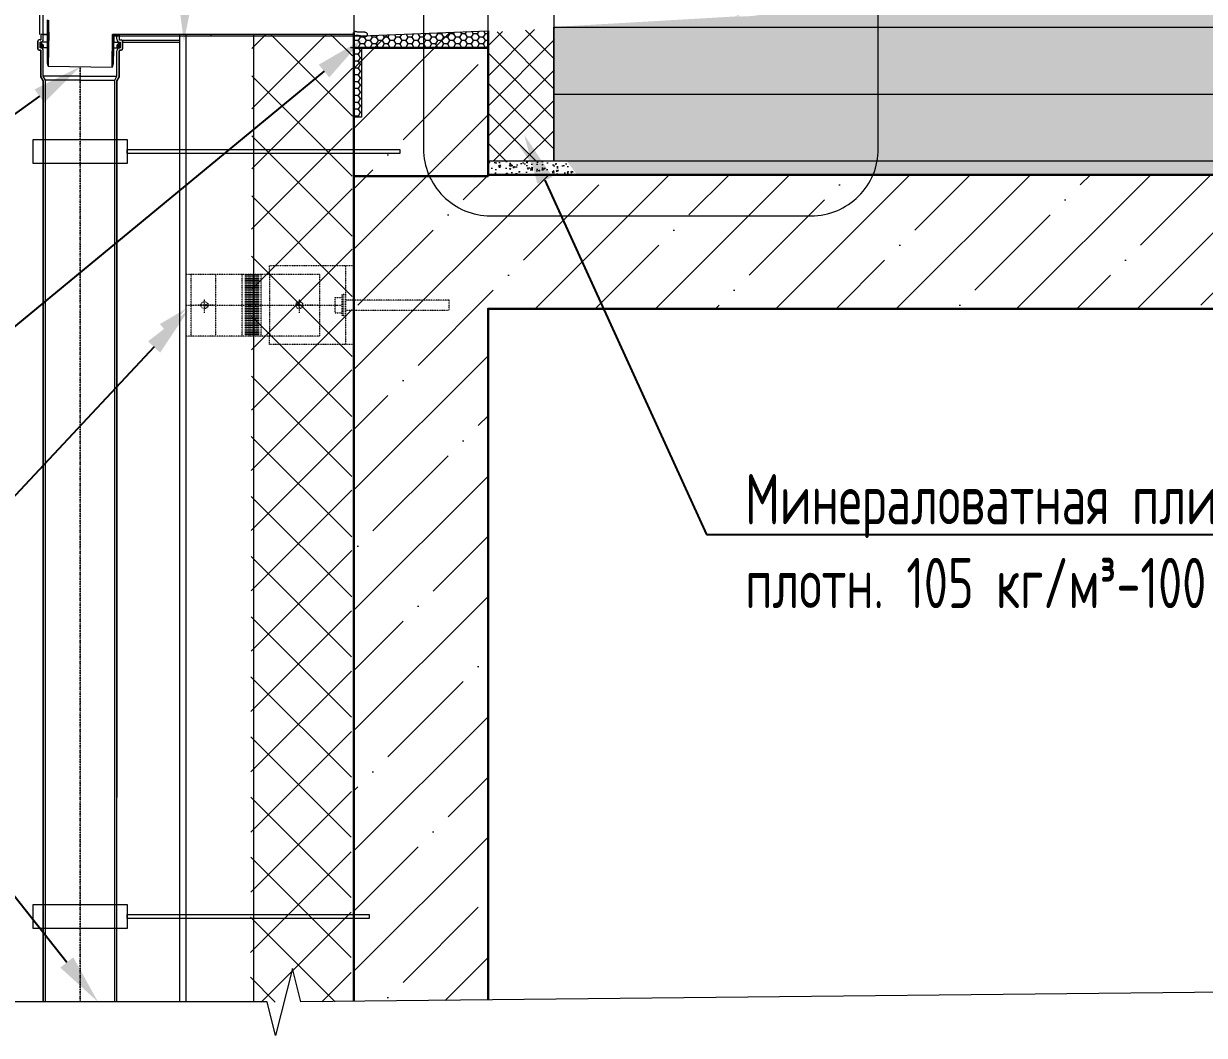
# Model space of a CAD drawing. Header units: millimetres. Extents: x -8689834 to 9419935, y -370377 to 166066.
# Drawn here: x 5453 to 11692, y -368316 to -362968 of the extents above; entities that cross this region are included whole.
import ezdxf
from ezdxf import colors
from ezdxf.entities.mleader import LeaderData, LeaderLine
from ezdxf.math import Vec2, Vec3

# ---------------------------------------------------------------- set-up
doc = ezdxf.new("R2010")
doc.units = ezdxf.units.MM
doc.header["$MEASUREMENT"] = 0
for name, pattern in [('gost5', [0.137795, 0.098425, -0.03937, 0, 0]), ('IMPORT-ACAD_ISO10W100', [9, 6, -1.5, 0, -1.5]), ('Металлические изделия на кровле (для 1.3)$0$ШТРИХОВАЯ2', [0.1875, 0.125, -0.0625])]:
    doc.linetypes.add(name, pattern=pattern)
doc.layers.add('_0', color=250, linetype='Continuous', lineweight=9)
doc.styles.add('Архитект', font='isocpeur.ttf', dxfattribs={"width": 0.8, "oblique": 8})
pattern_1 = [(50, (1830882.91, -386829.92), (-76.2263678, 6.6689398), [7.9705516, -87.6760677]), (355, (1830882.91, -386829.92), (-14.745906, 79.938501), [6.3764413, -70.1410986]), (100.4514447, (1830889.26, -386830.476), (61.4804616, 73.269558), [6.7739265, -74.5132538]), (46.1842, (1830882.91, -386808.665), (-113.4199205, 17.59058), [11.9558274, -131.5141015]), (96.6355576, (1830892.36, -386810.13), (99.3302836, 103.523501), [10.160894, -111.769982]), (351.184151, (1830882.91, -386808.67), (99.3302836, 103.523501), [9.564648, -105.211169]), (21, (1830893.54, -386813.98), (-63.4357129, 42.7879286), [7.9705516, -87.6760677]), (326, (1830893.54, -386813.98), (25.8580712, 77.0645506), [6.3764413, -70.140854]), (71.451445, (1830898.824, -386817.544), (89.293784, 34.2766224), [6.7739265, -74.5131254]), (37.5, (1830882.91, -386829.92), (1.29227672, 35.37796856), [0, -69.290662, 0, -71.2035944, 0, -70.4065392]), (7.5, (1830882.91, -386829.92), (27.9574577, 41.9157187), [0, -40.5966762, 0, -67.6965517, 0, -26.8341904]), (327.5, (1830859.21, -386829.92), (-56.73133, 2.396916), [0, -26.5685054, 0, -82.8937367, 0, -109.9936122]), (317.5, (1830848.584, -386829.92), (61.9774953, 10.638486), [0, -34.539057, 0, -55.0499431, 0, -78.1114058])]
pattern_2 = [(0, (209549.814, -1255190.348), (84.3552715, 48.7025385), [56.236848, -112.473695]), (120, (209549.814, -1255190.348), (-84.3552713, 48.7025388), [56.236848, -112.473695]), (60, (209549.814, -1255190.348), (2e-07, 97.4050773), [0, -112.4736953, 56.2368477, 0, 0, 0])]

msp = doc.modelspace()

# ---------------------------------------------------------------- hatches: boundary and pattern name
at = {"layer": '_0', "linetype": 'Continuous', "lineweight": 0, "ltscale": 0.05, "true_color": 0x000000}
h = msp.add_hatch(dxfattribs=at)
h.set_pattern_fill('ANSI37_0002', color=18, scale=70.849572, style=0, pattern_type=2)
h.set_pattern_definition([(45, (209549.81, -1255190.35), (-159.061825, 159.061825), []), (135, (209549.81, -1255190.35), (159.061825, 159.061825), [])])
h.paths.add_polyline_path([(7055.8, -363025), (6659.4, -363025), (6652.2, -368140), (7183.6, -368137), (7190.8, -363016.1)])
h.paths.add_polyline_path([(6659.9, -362700.6), (7184.3, -362700.6), (7184.8, -362704.5), (7186.4, -362708.4), (7189, -362711.9), (7191.2, -362713.5), (7198.5, -357572.2), (6667.1, -357572.2)])
h = msp.add_hatch(dxfattribs=at)
h.set_pattern_fill('ANSI35_0002', color=18, scale=70.849572, style=0, pattern_type=2)
h.set_pattern_definition([(45, (1230722.56, -2456756.25), (-318.12365, 318.12365), []), (45, (1231040.7, -2456756.25), (-318.12365, 318.12365), [562.36848, -112.473695, 0, -112.473695])])
h.paths.add_polyline_path([(7197.6, -362700.6), (7907, -362666.1), (7907, -357572.2), (7198.5, -357572.2)])
h.paths.add_polyline_path([(7630.3, -363016.9), (7198.5, -363033.6), (7198.6, -368135.5), (7907, -368128.1), (7907, -364474.9), (13313.2, -364474.9), (13313.2, -363766.4), (7907, -363766.4), (7906.5, -363005.6)])
h = msp.add_hatch(dxfattribs=at)
h.set_pattern_fill('ANSI37_0002', color=18, scale=70.849572, style=0, pattern_type=2)
h.set_pattern_definition([(45, (202659.67, -1273494.8), (-79.530913, 79.530913), []), (135, (202659.67, -1273494.8), (79.530913, 79.530913), [])])
edge = h.paths.add_edge_path()
edge.add_line((7906.3, -362665.2), (8199.4, -362650.6))
edge.add_line((8199.4, -362650.6), (8255.4, -362647.6))
edge.add_line((8255.4, -362647.6), (8255.4, -361570.1))
edge.add_line((8255.4, -361570.1), (7907, -361570.1))
edge.add_line((7907, -361570.1), (7907, -362666.1))
edge = h.paths.add_edge_path()
edge.add_line((7907, -362968.6), (7907, -363695.6))
edge.add_line((7907, -363695.6), (8255.4, -363695.6))
edge.add_line((8255.4, -363695.6), (8258.5, -362992.2))
edge.add_line((8258.5, -362992.2), (7907, -363014.7))
at = {"layer": '_0', "linetype": 'Continuous', "lineweight": 0, "ltscale": 2, "true_color": 0x000000}
h = msp.add_hatch(dxfattribs=at)
h.set_pattern_fill('GRAVEL', color=18, scale=354.247859, style=0)
h.set_pattern_definition([(228.01279, (-20824.604, -372990.333), (-2833.982874, -3188.230733), [47.659, -4718.2584]), (184.96974, (-20856.487, -373025.757), (4250.974311, 354.247859), [81.7845, -8096.6624]), (132.51045, (-20937.964, -373032.842), (3542.478593, -3896.726452), [57.6673, -5709.07]), (267.27369, (-21076.12, -373121.404), (354.247859, 7084.957185), [74.4764, -7373.1584]), (292.833654, (-21079.663, -373195.796), (-1771.239296, 4250.974311), [73.03, -7229.9767]), (357.27369, (-21051.323, -373263.103), (-7084.957185, 354.247859), [74.4764, -7373.1584]), (37.69424, (-20976.931, -373266.646), (-4605.2221703, -3542.4785925), [98.4912, -9750.6187]), (72.25533, (-20898.996, -373206.424), (2479.735015, 7793.4529035), [92.9858, -9205.5988]), (121.429566, (-20870.656, -373117.862), (-2833.982874, 4605.22217), [74.7286, -7398.1382]), (175.23636, (-20909.624, -373054.097), (3896.726452, -354.24786), [85.3142, -4180.395]), (222.397438, (-20994.643, -373047.012), (-4250.974311, -3896.7264518), [110.3298, -10922.657]), (138.81407, (-20725.415, -373124.947), (-2479.735015, 2125.487156), [37.657, -3728.0495]), (171.469234, (-20753.755, -373100.15), (4605.22217, -708.4957185), [71.642, -7092.5776]), (225, (-20824.6, -373089.52), (-4e-14, -354.2479), [50.098, -450.884]), (203.19859, (-20849.4, -373047.01), (1771.239296, 708.49572), [26.9788, -2670.8925]), (291.8014, (-20874.2, -373057.64), (-354.24786, 1062.74358), [38.1536, -1869.5295]), (30.96376, (-20860.03, -373093.064), (1062.74358, 708.49572), [61.9682, -2003.634]), (161.56505, (-20806.89, -373061.18), (708.49572, -354.24786), [44.809, -1075.421]), (16.38954, (-21079.663, -373057.64), (3542.478593, 1062.743578), [62.7727, -6214.5153]), (70.346176, (-21019.44, -373039.927), (-1416.991437, -3896.726452), [52.6628, -5213.6102]), (293.19859, (-20806.89, -372990.333), (-708.49572, 1771.239296), [53.9573, -2643.914]), (343.61046, (-20785.637, -373039.927), (-3542.478593, 1062.743578), [62.7727, -6214.5153]), (339.44395, (-21079.663, -373277.273), (-1771.239296, 708.49572), [60.534, -2966.1612]), (294.77514, (-21022.983, -373298.528), (-1771.239296, 3896.726452), [50.7205, -5021.337]), (66.80141, (-20803.35, -373344.58), (708.49572, 1771.239296), [53.9573, -2643.914]), (17.354025, (-20782.095, -373294.986), (-4605.22217, -1416.991437), [59.383, -5878.8933]), (69.44395, (-20976.93, -373344.58), (-708.49572, -1771.239296), [30.267, -2996.428]), (101.30993, (-20824.604, -373344.58), (-354.24786, 1416.99144), [18.063, -1788.2536]), (165.96376, (-20828.15, -373326.87), (1062.74358, -354.24786), [73.03, -1387.5714]), (186.009006, (-20898.996, -373309.156), (3542.4785925, 354.247859), [67.679, -6700.2168]), (303.69007, (-20860.03, -373124.95), (-354.24786, 708.49572), [51.0903, -1226.1685]), (353.157227, (-20831.689, -373167.457), (6022.213607, -708.4957185), [89.1975, -8830.5357]), (60.9454, (-20743.127, -373178.084), (-1416.991437, -2479.735015), [36.472, -3610.733]), (90, (-20725.4, -373146.2), (-354.248, 354.248), [21.255, -332.993]), (120.25644, (-20906.08, -373298.528), (1416.991437, -2479.735015), [49.2135, -4872.155]), (48.01279, (-20930.879, -373256.018), (2833.982874, 3188.230733), [95.3182, -4670.5993]), (0, (-20867.1, -373185.17), (354.248, 354.248), [92.1044, -262.1434]), (325.30485, (-20775.01, -373185.17), (3542.478593, -2479.735015), [56.0115, -5545.139]), (254.0546, (-20728.957, -373217.05), (-354.24786, -1416.99144), [51.5792, -2527.384]), (207.645975, (-20743.127, -373266.646), (-6730.709326, -3542.4785925), [83.9798, -8314.011]), (175.42608, (-20817.519, -373305.613), (-4605.22217, 354.247859), [88.845, -8795.646])])
edge = h.paths.add_edge_path(flags=17)
edge.add_line((9500.6, -362374), (9500.6, -362207.7))
edge.add_line((9500.6, -362207.7), (8255.4, -362207.7))
edge.add_line((8255.4, -362207.7), (8255.4, -362647.6))
edge.add_line((8255.4, -362647.6), (9255.1, -362594.5))
edge.add_arc((9200.1, -362286.3), 313, 280.11657, 343.73365)
edge = h.paths.add_edge_path()
edge.add_line((9855.4, -362207.7), (9855.4, -362374))
edge.add_arc((9250.2, -362322.6), 607.4, 314.48743, 355.14018, ccw=False)
edge.add_arc((9242.6, -362305.7), 624.8, 267.70945, 313.90332, ccw=False)
edge.add_line((9217.6, -362930), (8255.4, -362985.5))
edge.add_line((8255.4, -362985.5), (8255.4, -362987.1))
edge.add_line((8255.4, -362987.1), (13307.1, -362987.1))
edge.add_line((13307.1, -362987.1), (13300.5, -362207.7))
edge.add_line((13300.5, -362207.7), (9855.4, -362207.7))
at = {"layer": '_0', "linetype": 'Continuous', "lineweight": 0, "ltscale": 0.05, "true_color": 0x000000}
h = msp.add_hatch(dxfattribs=at)
h.set_pattern_fill('HONEY_0002', color=18, scale=70.849572, style=0, pattern_type=2)
h.set_pattern_definition(pattern_2)
h.paths.add_polyline_path([(8255.4, -363341.3), (13311.4, -363341.3), (13307.1, -362987.1), (8255.4, -362987.1)])
h = msp.add_hatch(dxfattribs=at)
h.set_pattern_fill('HONEY_0002', color=18, scale=70.849572, style=0, pattern_type=2)
h.set_pattern_definition([(180, (6089.705, -395252.698), (31.433845, 18.148339), [20.955897, -41.911794]), (300, (6089.705, -395252.698), (-31.433845, 18.148339), [20.955897, -41.911794]), (240, (6089.705, -395252.698), (7e-08, 36.296678), [0, -41.911794, 20.955897, 0, 0, 0])])
edge = h.paths.add_edge_path()
edge.add_line((7198.5, -363461.7), (7239.2, -363461.7))
edge.add_line((7239.2, -363461.7), (7238.4, -363094.5))
edge.add_line((7238.4, -363094.5), (7907, -363096.5))
edge.add_line((7907, -363096.5), (7906.5, -363005.6))
edge.add_line((7906.5, -363005.6), (7229.6, -363034.6))
edge.add_arc((7223.5, -363059.5), 25.7, 76.22941, 197.1853)
edge.add_line((7199, -363067.1), (7198.5, -363461.7))
for points in [[(5541.8, -363067.5), (5539.9, -363069.2), (5539.9, -363094.3), (5540.7, -363095.1), (5543, -363095.1), (5544.5, -363094.3), (5547, -363091), (5548.3, -363090.7), (5549.7, -363091), (5550.3, -363091.5), (5552.4, -363094.5), (5554.6, -363095.3), (5556, -363094.7), (5556.9, -363093.5), (5556.9, -363082), (5555.9, -363080.8)], [(5960.6, -363068), (5946.6, -363082), (5947, -363094.1), (5948.2, -363095.1), (5948.9, -363095.3), (5951.2, -363094.5), (5953.8, -363091), (5955.2, -363090.7), (5956.6, -363091), (5957.2, -363091.5), (5959.1, -363094.3), (5960.5, -363095.1), (5962.9, -363095.1), (5963.6, -363094.3), (5963.6, -363068.8), (5961.3, -363067.5)], [(8164.5, -363745.8), (8202.1, -363708.2), (8070.6, -363614.3)], [(6173.4, -364555.7), (6207.5, -364596.5), (6312.9, -364474)]]:
    msp.add_hatch(color=18, dxfattribs=at).paths.add_polyline_path(points)
h = msp.add_hatch(dxfattribs=at)
h.set_pattern_fill('HONEY_0002', color=18, scale=70.849572, style=0, pattern_type=2)
h.set_pattern_definition(pattern_2)
h.paths.add_polyline_path([(8255.4, -363695.6), (13313.2, -363695.6), (13313.2, -363665.3), (13490.3, -363621), (13136, -363532.4), (13313.2, -363488.2), (13311.4, -363341.3), (8255.4, -363341.3)])
h = msp.add_hatch(dxfattribs=at)
h.set_pattern_fill('AR_CONC_0002', color=18, scale=70.849572, style=0, pattern_type=2)
h.set_pattern_definition(pattern_1)
h.paths.add_polyline_path([(7907, -363695.6), (7907, -363766.4), (8377.1, -363766.4), (8323.8, -363695.6)])
h = msp.add_hatch(dxfattribs=at)
h.set_pattern_fill('AR_CONC_0002', color=18, scale=70.849572, style=0, pattern_type=2)
h.set_pattern_definition(pattern_1)
h.paths.add_polyline_path([(8377.1, -363766.4), (13313.2, -363766.4), (13313.2, -363695.6), (8323.8, -363695.6)])

# ---------------------------------------------------------------- linework, layer by layer
at = {"layer": '_0', "color": 7, "linetype": 'Continuous', "lineweight": 18, "ltscale": 0.05}
for p, q in [((7196.8, -362699.5), (7198.5, -363039.1)), ((5580.1, -362948.8), (5578.9, -363175.5)), ((5578.9, -363175.5), (5580.1, -362948.8)), ((5586.8, -363012.6), (5587.2, -362948.9)), ((5527.9, -363100.8), (5527.9, -363061.5)), ((5541.3, -363054.4), (5535, -363054.4)), ((5556.9, -363026.1), (5579.7, -363026.1)), ((5586.8, -363012.6), (5582.7, -363193.3)), ((5921.8, -363198.1), (5922.2, -363025)), ((7198.5, -363025), (5922.2, -363025)), ((7198.5, -363033.6), (5922.2, -363033.6)), ((5925.6, -363180.4), (5929.1, -363025)), ((5929.1, -363025), (5925.6, -363180.4)), ((5962.2, -363054.4), (5968.6, -363054.4)), ((5975.7, -363100.8), (5975.7, -363061.5)), ((6443.6, -363033.6), (6443.6, -363025)), ((5541.3, -363107.9), (5535, -363107.9)), ((5539.9, -363094.3), (5539.9, -363069.2)), ((5541.3, -363066.4), (5540.3, -363066.4)), ((5541.3, -363095.9), (5540.3, -363095.9)), ((5543, -363095.1), (5540.7, -363095.1)), ((5579.5, -363066.4), (5540.8, -363066.4)), ((5579.3, -363095.9), (5540.8, -363095.9)), ((5543, -363068), (5555.9, -363080.8)), ((5546.4, -363091.5), (5544.5, -363094.3)), ((5552.4, -363094.5), (5550.3, -363091.5)), ((5554.6, -363095.3), (5553.8, -363095.3)), ((5556.9, -363082), (5556.9, -363093.5)), ((5927.5, -363095.9), (5962.7, -363095.9)), ((5928.2, -363066.4), (5962.7, -363066.4)), ((5946.6, -363082), (5946.6, -363093.5)), ((5960.6, -363068), (5947.6, -363080.8)), ((5948.9, -363095.3), (5949.7, -363095.3)), ((5951.2, -363094.5), (5953.2, -363091.5)), ((5957.2, -363091.5), (5959.1, -363094.3)), ((5960.5, -363095.1), (5962.9, -363095.1)), ((5962.2, -363066.4), (5963.3, -363066.4)), ((5962.2, -363095.9), (5963.3, -363095.9)), ((5962.2, -363107.9), (5968.6, -363107.9)), ((5963.6, -363094.3), (5963.6, -363069.2)), ((5578.9, -363175.5), (5582.2, -363193.2)), ((5582.2, -363193.2), (5578.9, -363175.5)), ((5921.8, -363198.1), (5925.6, -363180.4)), ((5925.6, -363180.4), (5921.8, -363198.1)), ((5753.2, -363246.5), (5556.9, -363246.5)), ((5582.2, -363193.2), (5921.8, -363198.1)), ((5582.7, -363193.3), (5921.2, -363198.1)), ((5750.4, -363246.5), (5946.6, -363246.5)), ((5753, -363267), (5568.8, -363267)), ((5750.6, -363267), (5934.8, -363267)), ((8255.4, -363341.3), (13311.4, -363341.3))]:
    msp.add_line(p, q, dxfattribs=at)
at = {"layer": '_0', "color": 7, "linetype": 'IMPORT-ACAD_ISO10W100', "lineweight": 18, "ltscale": 0.05}
msp.add_line((5751.8, -368137.4), (5751.8, -363195.7), dxfattribs=at)
msp.add_line((5751.8, -368137.4), (5751.8, -363195.7), dxfattribs=at)
at = {"layer": '_0', "color": 7, "linetype": 'gost5', "lineweight": 18, "ltscale": 0.05}
for p, q in [((6312.9, -364292.7), (7016.2, -364292.7)), ((6312.9, -364619.5), (6312.9, -364292.7)), ((6338.5, -364619.5), (6338.5, -364292.7)), ((6469, -364619.5), (6469, -364292.7)), ((6607.2, -364619.5), (6607.2, -364292.7)), ((6625.6, -364619.5), (6625.6, -364292.7)), ((6632.8, -364619.5), (6632.8, -364292.7)), ((6639.9, -364619.5), (6639.9, -364292.7)), ((6647, -364619.5), (6647, -364292.7)), ((6654.1, -364619.5), (6654.1, -364292.7)), ((6661.2, -364619.5), (6661.2, -364292.7)), ((6668.3, -364619.5), (6668.3, -364292.7)), ((6675.4, -364619.5), (6675.4, -364292.7)), ((6682.6, -364619.5), (6682.6, -364292.7)), ((6689.7, -364619.5), (6689.7, -364292.7)), ((6696.8, -364619.5), (6696.8, -364292.7)), ((6708.1, -364619.5), (6708.1, -364292.7)), ((7198.5, -364248.6), (6752.1, -364248.6)), ((6752.1, -364292.7), (6752.1, -364248.6)), ((6752.1, -364292.7), (6752.1, -364619.5)), ((7016.2, -364292.7), (7016.2, -364619.5)), ((7154.8, -364248.6), (7154.8, -364663.6)), ((7198.5, -364663.6), (7198.5, -364248.6)), ((6409.2, -364496.8), (6409.2, -364424.6)), ((6910.2, -364496.8), (6910.2, -364424.6)), ((7099.2, -364496.3), (7099.2, -364415.9)), ((7099.2, -364415.9), (7136.3, -364415.9)), ((7154.8, -364400.5), (7136.3, -364400.5)), ((7136.3, -364511.7), (7136.3, -364400.5)), ((7142.4, -364511.7), (7142.4, -364400.5)), ((7154.8, -364511.7), (7154.8, -364400.5)), ((6312.9, -364456.1), (7109.3, -364456.1)), ((6459.8, -364456.1), (6357.3, -364456.1)), ((7005.4, -364456.1), (6902.9, -364456.1)), ((7099.2, -364456.1), (7136.3, -364456.1)), ((7099.2, -364496.3), (7136.3, -364496.3)), ((7154.8, -364511.7), (7136.3, -364511.7)), ((7016.2, -364619.5), (6312.9, -364619.5)), ((6752.1, -364663.6), (6752.1, -364619.5)), ((7198.5, -364663.6), (6752.1, -364663.6))]:
    msp.add_line(p, q, dxfattribs=at)
at = {"layer": '_0', "color": 7, "linetype": 'Continuous', "lineweight": 18, "ltscale": 0.05, "flags": 128}
msp.add_lwpolyline([(7920.5, -363983.7), (9615, -363983.7, 0.414214), (9969.3, -363629.5), (9969.3, -360239.1, 0.414214), (9615, -359884.8), (7920.5, -359884.8, 0.414214), (7566.2, -360239.1), (7566.2, -363629.5, 0.414214)], format="xyb", close=True, dxfattribs=at)
for points in [[(7907, -362987.1), (7907, -361570.1), (8255.4, -361570.1), (8255.4, -363695.6), (7907, -363695.6)], [(7244.5, -363013.4), (7240.9, -363013.3), (7237.3, -363013.3), (7233.8, -363013.4), (7230.3, -363013.3), (7227, -363013.3), (7223.7, -363013.1), (7220.5, -363012.9), (7217.5, -363012.5), (7214.5, -363012), (7211.7, -363011.4), (7209, -363010.8), (7206.6, -363010.4), (7204.4, -363010.2), (7202.4, -363010.4), (7200.8, -363011), (7199.5, -363012.1), (7198.6, -363013.8), (7198, -363016), (7197.7, -363018.6), (7197.8, -363021.2), (7198.2, -363023.8), (7198.8, -363026.2), (7199.7, -363028.2), (7200.9, -363029.7), (7202.3, -363030.6), (7204, -363030.8), (7205.9, -363030.7), (7208.3, -363030.3), (7211, -363029.8), (7214.1, -363029.4), (7217.7, -363029.2), (7221.8, -363029.4), (7226.4, -363030.1), (7231.4, -363031.1), (7236.7, -363032.4), (7242, -363033.7), (7247.2, -363034.8), (7252.1, -363035.7), (7256.7, -363036.2), (7260.7, -363036), (7264, -363035.1), (7266.7, -363033.6), (7268.6, -363031.6), (7269.9, -363029.3), (7270.5, -363026.8), (7270.5, -363024.2), (7269.9, -363021.8), (7268.7, -363019.6), (7266.9, -363017.9), (7264.6, -363016.5), (7261.8, -363015.4), (7258.7, -363014.6), (7255.4, -363014), (7251.8, -363013.7), (7248.2, -363013.5)], [(7907, -363077.6), (7907, -363077.6), (7907, -363096.5), (7888.3, -363096.5), (7239.2, -363096.5), (7239.2, -363461.7), (7198.5, -363461.7), (7198.5, -363034.6), (7906.5, -363005.6)], [(5539.9, -363066.8), (5539.9, -363095.5)], [(5963.6, -363066.8), (5963.6, -363095.5)], [(5503.8, -363579.8), (5999.7, -363579.8), (5999.7, -363707.4), (5503.8, -363707.4)], [(5999.7, -363633.2), (7441.5, -363633.2), (7441.5, -363654), (5999.7, -363654)], [(5503.8, -367623.4), (5999.7, -367623.4), (5999.7, -367751), (5503.8, -367751)], [(5999.7, -367676.8), (7278.9, -367676.8), (7278.9, -367697.6), (5999.7, -367697.6)]]:
    msp.add_lwpolyline(points, close=True, dxfattribs=at)
for points in [[(5539.2, -363026.1), (5539.2, -362631.7), (6277.4, -362631.7)], [(5556.9, -363026.1), (5556.9, -362649.4), (6277.4, -362649.4)], [(13313.2, -363695.6), (8255.4, -363695.6), (8255.4, -362987.1), (13307.1, -362987.1)], [(5579.7, -363026.1), (5544.9, -363026.1), (5544.9, -363050.9), (5544.6, -363052.3), (5543.9, -363053.4), (5542.8, -363054.1), (5541.3, -363054.4), (5535, -363054.4), (5532, -363055.1), (5530, -363056.5), (5528.3, -363059), (5527.9, -363061.5), (5527.9, -363100.8), (5528.8, -363104.3), (5530, -363105.8), (5532.1, -363107.3), (5535, -363107.9), (5541.3, -363107.9), (5543.9, -363108.9), (5544.9, -363111.4), (5544.9, -363249.7), (5556.9, -363270.6), (5556.9, -368137.4)], [(5556.9, -363050.9), (5556.9, -363026.1), (5544.9, -363026.1), (5544.9, -363050.9)], [(5929.1, -363026.1), (5958.7, -363026.1), (5958.7, -363050.9), (5958.9, -363052.3), (5959.7, -363053.4), (5960.8, -363054.1), (5962.2, -363054.4), (5968.6, -363054.4), (5971.6, -363055.1), (5973.6, -363056.5), (5975.2, -363059), (5975.7, -363061.5), (5975.7, -363100.8), (5974.7, -363104.3), (5973.6, -363105.8), (5971.4, -363107.3), (5968.6, -363107.9), (5962.2, -363107.9), (5959.7, -363108.9), (5958.7, -363111.4), (5958.7, -363249.7), (5946.6, -363270.6), (5946.6, -367058.2)], [(5946.6, -363050.9), (5946.6, -363026.1), (5958.7, -363026.1), (5958.7, -363050.9)], [(5971.4, -363055), (6277.4, -363055)], [(6277.4, -363025), (6277.4, -368138.5)], [(6312.9, -368138.5), (6312.9, -363025)], [(6667.1, -363025), (6667.1, -368138.5)], [(7198.5, -366317), (7198.5, -363014.2)], [(5556.9, -368137.4), (5556.9, -363270.6), (5544.9, -363249.7), (5544.9, -363111.4)], [(5568.9, -368137.4), (5568.9, -363267.3), (5556.9, -363246.5), (5556.9, -363111.4)], [(5934.6, -368137.4), (5934.6, -363267.3), (5946.6, -363246.5), (5946.6, -363111.4)], [(5946.6, -368137.4), (5946.6, -363270.6), (5958.7, -363249.7), (5958.7, -363111.4)], [(5975.7, -363066.4), (6277.4, -363066.4)], [(13313.2, -365833.4), (13327.1, -366189.4), (13150, -366233.7), (13504.2, -366322.3), (13327.1, -366366.5), (13327.1, -368071), (6917.9, -368138.5), (6873.6, -367961.4), (6785, -368315.6), (6740.8, -368138.5), (5376.8, -368138.5)]]:
    msp.add_lwpolyline(points, dxfattribs=at)
msp.add_lwpolyline([(7907, -363014.7), (7907, -363076.9, -0.41652), (7888.3, -363096.5), (7179.8, -363096.5)], format="xyb", dxfattribs=at)
at = {"layer": '_0', "lineweight": 30, "ltscale": 100}
for points in [[(7198.5, -363014.2), (7198.5, -366317)], [(7198.5, -368135.5), (7198.5, -363014.2)], [(13313.2, -363766.4), (7907, -363766.4), (7907, -363005.6)], [(7907, -368128.1), (7907, -364474.9), (13313.1, -364474.9)]]:
    msp.add_lwpolyline(points, dxfattribs=at)
msp.add_lwpolyline([(7907, -363096.5), (7198.5, -363096.5), (7198.5, -363773.9), (7907, -363773.9)], close=True, dxfattribs=at)
at = {"layer": '_0', "color": 7, "linetype": 'Металлические изделия на кровле (для 1.3)$0$ШТРИХОВАЯ2', "lineweight": 18, "ltscale": 0.05, "flags": 128}
msp.add_lwpolyline([(5751.8, -363195.7), (5751.8, -368137.4)], dxfattribs=at)
at = {"layer": '_0', "color": 7, "linetype": 'gost5', "lineweight": 18, "ltscale": 0.05, "flags": 128}
msp.add_lwpolyline([(7154.8, -364483.1), (7701.7, -364483.1), (7701.7, -364429.1), (7154.8, -364429.1)], dxfattribs=at)
at = {"layer": '_0', "color": 7, "linetype": 'gost5', "lineweight": 18, "ltscale": 0.05}
for centre, radius in [((6409.2, -364456.1), 18.5), ((6416.1, -364456.1), 4.22), ((6910.2, -364456.1), 18.5), ((6902.9, -364456.1), 4.22)]:
    msp.add_circle(centre, radius, dxfattribs=at)
at = {"layer": '_0', "color": 7, "linetype": 'Continuous', "lineweight": 18, "ltscale": 0.05}
for centre, radius, start, end in [((5535, -363061.5), 7.08, 90, 180), ((5541.3, -363050.9), 3.54, 270, 0), ((5541.4, -363050.8), 15.6, 269.98094, 359.88869), ((5962.2, -363050.8), 15.6, 180.11131, 270.01906), ((5962.2, -363050.9), 3.54, 180, 270), ((5968.6, -363061.5), 7.08, 0, 90), ((5535, -363100.8), 7.08, 180, 270), ((5540.3, -363066.8), 0.39, 90, 180), ((5541.7, -363069.2), 1.77, 43.21594, 180.00003), ((5540.7, -363094.3), 0.788, 180, 270), ((5540.3, -363095.5), 0.39, 180, 270), ((5541.3, -363111.4), 15.6, 0, 90), ((5541.3, -363111.4), 3.54, 0, 90), ((5543, -363093.3), 1.77, 270, 325.98009), ((5548.3, -363093.5), 2.85, 46.57863, 133.42137), ((5553.8, -363093.5), 1.77, 214.01991, 270), ((5554.2, -363092.3), 2.97, 279.31669, 336.99322), ((5544.4, -363090.9), 15.4, 35.58705, 41.34921), ((5959.2, -363090.9), 15.4, 138.65079, 144.41295), ((5949.4, -363092.3), 2.97, 203.00678, 260.68331), ((5962.2, -363111.4), 15.6, 90, 180), ((5949.7, -363093.5), 1.77, 270, 325.98009), ((5955.2, -363093.5), 2.85, 46.57863, 133.42137), ((5962.2, -363111.4), 3.54, 90, 180), ((5960.5, -363093.3), 1.77, 214.01991, 270), ((5961.9, -363069.2), 1.77, 359.99997, 136.78406), ((5962.9, -363094.3), 0.788, 270, 0), ((5963.3, -363066.8), 0.39, 0, 90), ((5963.3, -363095.5), 0.39, 270, 0), ((5968.6, -363100.8), 7.08, 270, 0)]:
    msp.add_arc(centre, radius, start, end, dxfattribs=at)

# ---------------------------------------------------------------- leaders
at = {"layer": '_0', "lineweight": 15}
ml = msp.add_multileader_mtext('Standard', dxfattribs=at)
ml.set_content('\\A1;{\\Q0;\\W0.7;\\C7;Герметик}', color=256, style='Архитект')
ml.set_leader_properties()
ml.build(insert=Vec2(0, 0))
ml.multileader.update_dxf_attribs({"text_left_attachment_type": 6, "text_right_attachment_type": 6, "dogleg_length": 50, "arrow_head_size": 265.7})
ctx = ml.context
ctx.base_point, ctx.char_height, ctx.arrow_head_size, ctx.landing_gap_size, ctx.plane_origin = Vec3(3328.1, -362072), 265.686, 265.7, 118, Vec3(14472.6, -363023.7)
ctx.left_attachment, ctx.right_attachment = 6, 6
notes = []
notes.append((ctx, [(0, (1, 1, 0), (4656.1, -362072), (-1, 0), 31.9, [(0, [(6299.8, -363063.9), (6312.9, -362691.9)], 0, [])])]))
ctx.mtext.insert, ctx.mtext.width, ctx.mtext.defined_height, ctx.mtext.flow_direction = Vec3(3446.1, -361726.6), 3858.261, 2557.1, 5
ml = msp.add_multileader_mtext('Standard', dxfattribs=at)
ml.set_content('\\A1;{\\Q0;\\W0.7;\\C7;Термовкладыш \\Pсм. КЖ}', color=256, style='Архитект')
ml.set_leader_properties()
ml.build(insert=Vec2(0, 0))
ml.multileader.update_dxf_attribs({"text_left_attachment_type": 6, "text_right_attachment_type": 6, "dogleg_length": 50, "arrow_head_size": 265.7})
ctx = ml.context
ctx.base_point, ctx.char_height, ctx.arrow_head_size, ctx.landing_gap_size, ctx.plane_origin = Vec3(2903.9, -365060.1), 265.686, 265.7, 118, Vec3(14481.5, -365650.5)
ctx.left_attachment, ctx.right_attachment = 6, 6
notes.append((ctx, [(0, (1, 1, 0), (4808.4, -365060.1), (-1, 0), 31.9, [(1, [(7245.6, -363049.7)], 0, [])])]))
ctx.mtext.insert, ctx.mtext.width, ctx.mtext.defined_height, ctx.mtext.flow_direction = Vec3(3021.9, -364741.2), 3858.261, 2557.1, 5
ml = msp.add_multileader_mtext('Standard', dxfattribs=at)
ml.set_content('\\A1;{\\Q0;\\W0.7;\\C7;Греющий кабель\\Pсм. раздел ЭОМ}', color=256, style='Архитект')
ml.set_leader_properties()
ml.build(insert=Vec2(0, 0))
ml.multileader.update_dxf_attribs({"text_left_attachment_type": 6, "text_right_attachment_type": 6, "dogleg_length": 50, "arrow_head_size": 265.7})
ctx = ml.context
ctx.base_point, ctx.char_height, ctx.arrow_head_size, ctx.landing_gap_size, ctx.plane_origin = Vec3(2352.6, -364105.4), 265.686, 265.7, 118, Vec3(14481.5, -364614.3)
ctx.left_attachment, ctx.right_attachment = 6, 6
notes.append((ctx, [(0, (1, 1, 0), (4489.6, -364105.4), (-1, 0), 31.9, [(1, [(5751.8, -363195.7)], 0, [])])]))
ctx.mtext.insert, ctx.mtext.width, ctx.mtext.defined_height, ctx.mtext.flow_direction = Vec3(2470.6, -363760), 3858.261, 2557.1, 5
ml = msp.add_multileader_mtext('Standard', dxfattribs=at)
ml.set_content('\\A1;{\\Q0;\\W0.7;\\C7;Минераловатная плита\\P\\pq*;\\A0;\\W0.7;\\C256;плотн. 105 кг/м³-100 мм.}', color=256, style='Архитект')
ml.set_leader_properties()
ml.build(insert=Vec2(0, 0))
ml.multileader.update_dxf_attribs({"text_left_attachment_type": 6, "text_right_attachment_type": 6, "dogleg_length": 50, "arrow_head_size": 265.7})
ctx = ml.context
ctx.base_point, ctx.char_height, ctx.arrow_head_size, ctx.landing_gap_size, ctx.plane_origin = Vec3(9147.9, -365667.6), 265.686, 265.7, 118, Vec3(30138.1, -361383.7)
ctx.left_attachment, ctx.right_attachment = 6, 6
notes.append((ctx, [(1, (1, 1, 0), (9061.1, -365667.6), (1, 0), 86.8, [(1, [(8097.6, -363554.5)], 0, [])])]))
ctx.mtext.insert, ctx.mtext.width, ctx.mtext.defined_height, ctx.mtext.flow_direction = Vec3(9265.9, -365348.8), 18692.742, 2557.1, 5
ml = msp.add_multileader_mtext('Standard', dxfattribs=at)
ml.set_content('\\A1;{\\Q0;\\W0.7;\\C7;Силовой кронштейн}', color=256, style='Архитект')
ml.set_leader_properties()
ml.build(insert=Vec2(0, 0))
ml.multileader.update_dxf_attribs({"text_left_attachment_type": 6, "text_right_attachment_type": 6, "dogleg_length": 50, "arrow_head_size": 265.7})
ctx = ml.context
ctx.base_point, ctx.char_height, ctx.arrow_head_size, ctx.landing_gap_size, ctx.plane_origin = Vec3(2351.3, -366057.3), 265.686, 265.7, 118, Vec3(13559.9, -367083.8)
ctx.left_attachment, ctx.right_attachment = 6, 6
notes.append((ctx, [(0, (1, 1, 0), (4850.9, -366057.3), (-1, 0), 31.9, [(1, [(6324, -364483)], 0, [])])]))
ctx.mtext.insert, ctx.mtext.width, ctx.mtext.defined_height, ctx.mtext.flow_direction = Vec3(2469.3, -365711.9), 3858.261, 2557.1, 5
ml = msp.add_multileader_mtext('Standard', dxfattribs=at)
ml.set_content('\\A1;{\\Q0;\\W0.7;\\C7;Труба водосточная\\Pпрямоугольная\\P100х100 мм}', color=256, style='Архитект')
ml.set_leader_properties()
ml.build(insert=Vec2(0, 0))
ml.multileader.update_dxf_attribs({"text_left_attachment_type": 6, "text_right_attachment_type": 6, "dogleg_length": 50, "arrow_head_size": 265.7})
ctx = ml.context
ctx.base_point, ctx.char_height, ctx.arrow_head_size, ctx.landing_gap_size, ctx.plane_origin = Vec3(2314.1, -366834.8), 265.686, 265.7, 118, Vec3(14481.5, -368282.5)
ctx.left_attachment, ctx.right_attachment = 6, 6
notes.append((ctx, [(0, (1, 1, 0), (4813.7, -366834.8), (-1, 0), 31.9, [(1, [(5846.3, -368138.5)], 0, [])])]))
ctx.mtext.insert, ctx.mtext.width, ctx.mtext.defined_height, ctx.mtext.flow_direction = Vec3(2432.1, -366516), 3858.261, 2557.1, 5
for ctx, leaders in notes:
    for number, flags, end, landing, length, lines in leaders:
        leader = LeaderData()
        leader.index, (leader.has_last_leader_line, leader.has_dogleg_vector, leader.attachment_direction) = number, flags
        leader.last_leader_point, leader.dogleg_vector, leader.dogleg_length = Vec3(end), Vec3(landing), length
        for number, points, colour, breaks in lines:
            line = LeaderLine()
            line.index, line.vertices, line.color, line.breaks = number, Vec3.list(points), colors.encode_raw_color(colour), breaks
            leader.lines.append(line)
        ctx.leaders.append(leader)

doc.saveas('drawing.dxf')
